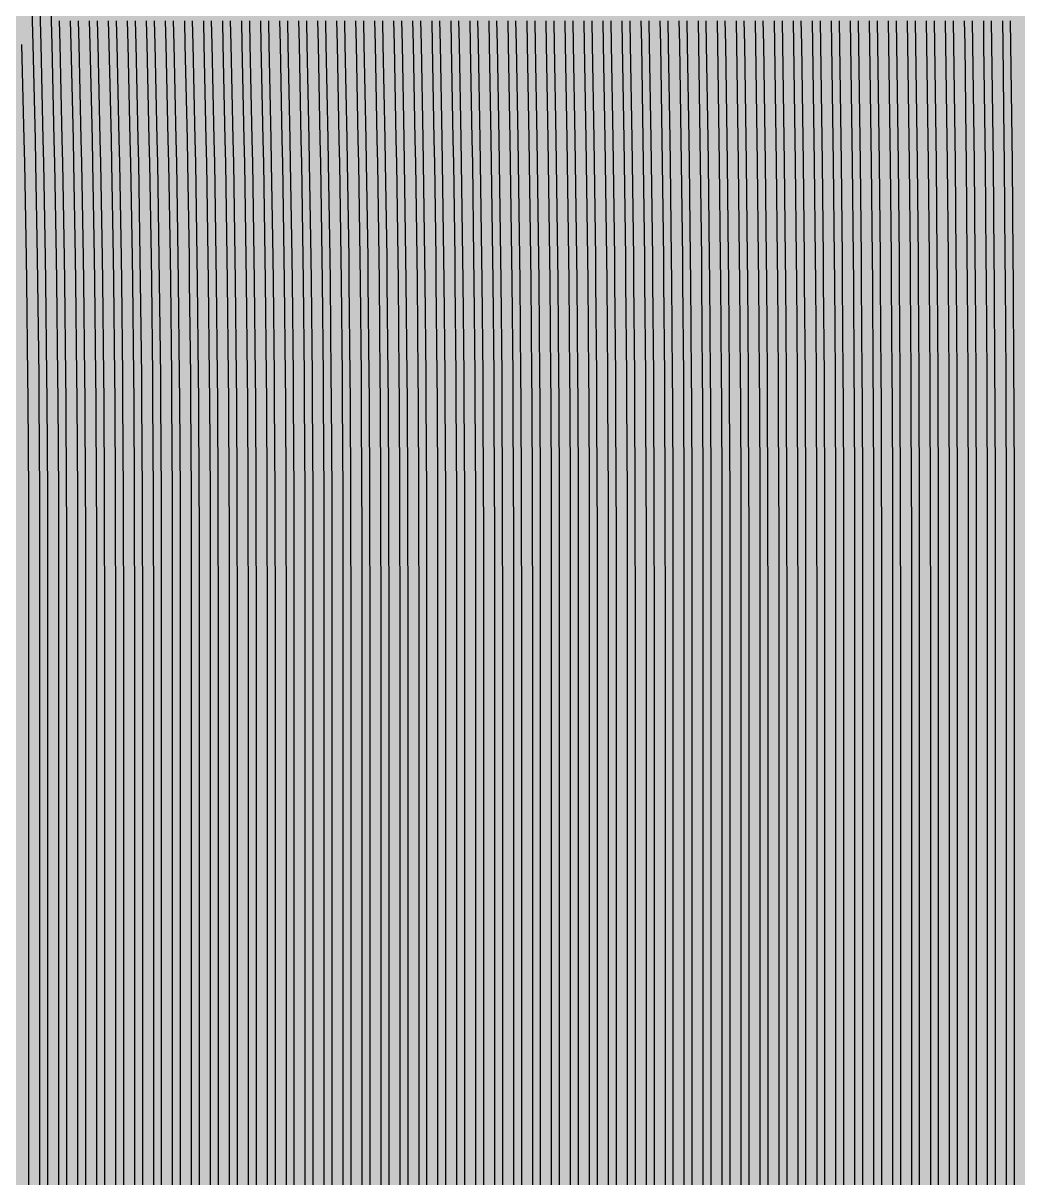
# Model space of a CAD drawing. Header units: metres. Extents: x -7220 to 10980, y -29667 to 1833.
# Drawn here: x 1357.4 to 1619.9, y -17853.1 to -17548.6 of the extents above; entities that cross this region are included whole.
import ezdxf

# ---------------------------------------------------------------- set-up
doc = ezdxf.new("R2010")
doc.units = ezdxf.units.M
doc.layers.add('Metal1', color=4, linetype='CONTINUOUS')
doc.layers.add('Polyimide', color=7, linetype='CONTINUOUS')

msp = doc.modelspace()

# ---------------------------------------------------------------- hatches: boundary and pattern name
at = {"layer": 'Polyimide'}
msp.add_hatch(color=7, dxfattribs=at).paths.add_polyline_path([(4099.45, -13861.55), (4142.64, -14152.77), (4214.18, -14438.35), (4313.36, -14715.55), (4439.24, -14981.69), (4590.59, -15234.21), (4765.97, -15470.68), (4963.68, -15688.82), (5181.82, -15886.53), (5418.29, -16061.91), (5670.81, -16213.26), (5936.95, -16339.14), (6214.15, -16438.32), (6499.73, -16509.85), (6790.95, -16553.05), (7085, -16567.5), (9980.38, -16567.5), (10058.79, -16571.35), (10136.45, -16582.87), (10212.6, -16601.95), (10286.52, -16628.4), (10357.49, -16661.96), (10424.83, -16702.32), (10487.89, -16749.09), (10546.06, -16801.81), (10598.78, -16859.98), (10645.55, -16923.04), (10685.91, -16990.38), (10719.48, -17061.35), (10745.93, -17135.27), (10765, -17211.43), (10776.52, -17289.08), (10780.38, -17367.5), (10780.38, -21957.3), (10741.61, -22012.91), (10705.97, -22070.59), (10673.58, -22130.14), (10644.53, -22191.39), (10618.92, -22254.16), (10596.82, -22318.25), (10578.3, -22383.46), (10563.41, -22449.6), (10552.21, -22516.46), (10544.72, -22583.84), (10540.97, -22651.53), (10540.97, -22719.32), (10544.72, -22787.01), (10552.21, -22854.38), (10563.41, -22921.24), (10578.3, -22987.38), (10596.82, -23052.6), (10618.92, -23116.68), (10644.53, -23179.45), (10673.58, -23240.71), (10705.97, -23300.26), (10741.61, -23357.93), (10780.38, -23413.54), (10780.38, -28667.5), (10776.52, -28745.91), (10765, -28823.57), (10745.93, -28899.73), (10719.48, -28973.65), (10685.91, -29044.62), (10645.55, -29111.96), (10598.78, -29175.01), (10546.06, -29233.19), (10487.89, -29285.91), (10424.83, -29332.68), (10357.49, -29373.04), (10286.52, -29406.6), (10212.6, -29433.05), (10136.45, -29452.13), (10058.79, -29463.65), (9980.38, -29467.5), (-6219.63, -29467.5), (-6298.04, -29463.65), (-6375.7, -29452.13), (-6451.85, -29433.05), (-6525.77, -29406.6), (-6596.74, -29373.04), (-6664.08, -29332.68), (-6727.14, -29285.91), (-6785.31, -29233.19), (-6838.03, -29175.01), (-6884.8, -29111.96), (-6925.16, -29044.62), (-6958.73, -28973.65), (-6985.18, -28899.73), (-7004.25, -28823.57), (-7015.77, -28745.91), (-7019.63, -28667.5), (-7019.63, -23426.32), (-6979.36, -23370.07), (-6942.33, -23311.63), (-6908.66, -23251.2), (-6878.45, -23188.96), (-6851.81, -23125.12), (-6828.81, -23059.88), (-6809.53, -22993.44), (-6794.04, -22926.02), (-6782.37, -22857.83), (-6774.57, -22789.09), (-6770.67, -22720.02), (-6770.67, -22650.84), (-6774.57, -22581.77), (-6782.37, -22513.03), (-6794.04, -22444.84), (-6809.53, -22377.42), (-6828.81, -22310.98), (-6851.81, -22245.74), (-6878.45, -22181.89), (-6908.66, -22119.66), (-6942.33, -22059.22), (-6979.36, -22000.79), (-7019.63, -21944.54), (-7019.63, -17367.5), (-7015.77, -17289.08), (-7004.25, -17211.43), (-6985.18, -17135.27), (-6958.73, -17061.35), (-6925.16, -16990.38), (-6884.8, -16923.04), (-6838.03, -16859.98), (-6785.31, -16801.81), (-6727.14, -16749.09), (-6664.08, -16702.32), (-6596.74, -16661.96), (-6525.77, -16628.4), (-6451.85, -16601.95), (-6375.7, -16582.87), (-6298.04, -16571.35), (-6219.63, -16567.5), (-3314, -16567.5), (-3019.95, -16553.05), (-2728.73, -16509.85), (-2443.15, -16438.32), (-2165.95, -16339.14), (-1899.81, -16213.26), (-1647.29, -16061.91), (-1410.82, -15886.53), (-1192.68, -15688.82), (-994.97, -15470.68), (-819.59, -15234.21), (-668.24, -14981.69), (-542.36, -14715.55), (-443.18, -14438.35), (-371.64, -14152.77), (-328.45, -13861.55), (-314, -13567.5), (-314, -13373.48), (-317.45, -13328.11), (-327.72, -13283.78), (-344.58, -13241.52), (-367.63, -13202.3), (-396.35, -13167.01), (-430.08, -13136.47), (-468.03, -13111.38), (-509.35, -13092.32), (-509.35, -13092.32), (-578.18, -13061.27), (-642.2, -13021.24), (-700.26, -12972.96), (-751.3, -12917.31), (-794.39, -12855.3), (-828.74, -12788.06), (-853.73, -12716.8), (-868.91, -12642.84), (-874, -12567.5), (-868.91, -12492.16), (-853.73, -12418.19), (-828.74, -12346.94), (-794.39, -12279.7), (-751.3, -12217.69), (-700.26, -12162.04), (-642.2, -12113.76), (-578.18, -12073.73), (-509.35, -12042.68), (-509.35, -12042.68), (-468.03, -12023.62), (-430.08, -11998.53), (-396.35, -11967.99), (-367.63, -11932.7), (-344.58, -11893.47), (-327.72, -11851.21), (-317.45, -11806.89), (-314, -11761.52), (-314, -11074.31), (-317.45, -11028.94), (-327.72, -10984.62), (-344.58, -10942.36), (-367.63, -10903.13), (-396.35, -10867.84), (-430.08, -10837.3), (-468.03, -10812.21), (-509.35, -10793.16), (-509.35, -10793.16), (-578.18, -10762.1), (-642.2, -10722.07), (-700.26, -10673.8), (-751.3, -10618.15), (-794.39, -10556.13), (-828.74, -10488.89), (-853.73, -10417.64), (-868.91, -10343.67), (-874, -10268.33), (-868.91, -10192.99), (-853.73, -10119.03), (-828.74, -10047.77), (-794.39, -9980.53), (-751.3, -9918.52), (-700.26, -9862.87), (-642.2, -9814.59), (-578.18, -9774.56), (-509.35, -9743.51), (-509.35, -9743.51), (-468.03, -9724.45), (-430.08, -9699.36), (-396.35, -9668.82), (-367.63, -9633.53), (-344.58, -9594.31), (-327.72, -9552.05), (-317.45, -9507.72), (-314, -9462.35), (-314, -8775.14), (-317.45, -8729.78), (-327.72, -8685.45), (-344.58, -8643.19), (-367.63, -8603.96), (-396.35, -8568.68), (-430.08, -8538.14), (-468.03, -8513.05), (-509.35, -8493.99), (-509.35, -8493.99), (-578.18, -8462.94), (-642.2, -8422.91), (-700.26, -8374.63), (-751.3, -8318.98), (-794.39, -8256.97), (-828.74, -8189.73), (-853.73, -8118.47), (-868.91, -8044.5), (-874, -7969.17), (-868.91, -7893.83), (-853.73, -7819.86), (-828.74, -7748.61), (-794.39, -7681.36), (-751.3, -7619.35), (-700.26, -7563.7), (-642.2, -7515.42), (-578.18, -7475.4), (-509.35, -7444.34), (-509.35, -7444.34), (-468.03, -7425.28), (-430.08, -7400.2), (-396.35, -7369.66), (-367.63, -7334.37), (-344.58, -7295.14), (-327.72, -7252.88), (-317.45, -7208.56), (-314, -7163.19), (-314, -6475.98), (-317.45, -6430.61), (-327.72, -6386.29), (-344.58, -6344.02), (-367.63, -6304.8), (-396.35, -6269.51), (-430.08, -6238.97), (-468.03, -6213.88), (-509.35, -6194.82), (-509.35, -6194.82), (-578.18, -6163.77), (-642.2, -6123.74), (-700.26, -6075.46), (-751.3, -6019.81), (-794.39, -5957.8), (-828.74, -5890.56), (-853.73, -5819.31), (-868.91, -5745.34), (-874, -5670), (-868.91, -5594.66), (-853.73, -5520.69), (-828.74, -5449.44), (-794.39, -5382.2), (-751.3, -5320.19), (-700.26, -5264.54), (-642.2, -5216.26), (-578.18, -5176.23), (-509.35, -5145.18), (-509.35, -5145.18), (-468.03, -5126.12), (-430.08, -5101.03), (-396.35, -5070.49), (-367.63, -5035.2), (-344.58, -4995.98), (-327.72, -4953.71), (-317.45, -4909.39), (-314, -4864.02), (-314, 380), (-314, 1532.5), (-269, 1532.5), (-268.78, 1525.63), (-268.1, 1518.79), (-266.98, 1512.02), (-265.42, 1505.32), (-263.43, 1498.75), (-261.01, 1492.32), (-258.17, 1486.06), (-254.93, 1480), (-251.3, 1474.17), (-247.3, 1468.58), (-242.94, 1463.27), (-238.25, 1458.25), (-233.23, 1453.56), (-227.92, 1449.2), (-222.33, 1445.2), (-216.5, 1441.57), (-210.44, 1438.33), (-204.18, 1435.49), (-197.75, 1433.07), (-191.18, 1431.08), (-184.48, 1429.52), (-177.71, 1428.4), (-170.87, 1427.72), (-164, 1427.5), (-157.13, 1427.72), (-150.29, 1428.4), (-143.52, 1429.52), (-136.82, 1431.08), (-130.25, 1433.07), (-123.82, 1435.49), (-117.56, 1438.33), (-111.5, 1441.57), (-105.67, 1445.2), (-100.08, 1449.2), (-94.77, 1453.56), (-89.75, 1458.25), (-85.06, 1463.27), (-80.7, 1468.58), (-76.7, 1474.17), (-73.07, 1480), (-69.83, 1486.06), (-66.99, 1492.32), (-64.57, 1498.75), (-62.58, 1505.32), (-61.02, 1512.02), (-59.9, 1518.79), (-59.22, 1525.63), (-59, 1532.5), (1786, 1532.5), (3835, 1532.5), (3835.21, 1539.04), (3835.86, 1545.55), (3836.92, 1552.01), (3838.41, 1558.38), (3840.31, 1564.64), (3842.61, 1570.77), (3845.31, 1576.73), (3848.4, 1582.5), (3851.85, 1588.06), (3855.66, 1593.38), (3859.82, 1598.43), (3864.29, 1603.21), (3869.07, 1607.68), (3874.12, 1611.84), (3879.44, 1615.65), (3885, 1619.1), (3890.77, 1622.19), (3896.73, 1624.89), (3902.86, 1627.19), (3909.12, 1629.09), (3915.49, 1630.58), (3921.95, 1631.64), (3928.46, 1632.29), (3935, 1632.5), (3941.54, 1632.29), (3948.05, 1631.64), (3954.51, 1630.58), (3960.88, 1629.09), (3967.14, 1627.19), (3973.27, 1624.89), (3979.23, 1622.19), (3985, 1619.1), (3990.56, 1615.65), (3995.88, 1611.84), (4000.93, 1607.68), (4005.71, 1603.21), (4010.18, 1598.43), (4014.34, 1593.38), (4018.15, 1588.06), (4021.6, 1582.5), (4024.69, 1576.73), (4027.39, 1570.77), (4029.69, 1564.64), (4031.59, 1558.38), (4033.08, 1552.01), (4034.14, 1545.55), (4034.79, 1539.04), (4035, 1532.5), (4085, 1532.5), (4085, 380), (4085, 330), (4085, -4864.02), (4088.45, -4909.39), (4098.72, -4953.71), (4115.58, -4995.98), (4138.63, -5035.2), (4167.35, -5070.49), (4201.08, -5101.03), (4239.03, -5126.12), (4280.35, -5145.18), (4280.35, -5145.18), (4349.18, -5176.23), (4413.2, -5216.26), (4471.26, -5264.54), (4522.3, -5320.19), (4565.39, -5382.2), (4599.74, -5449.44), (4624.73, -5520.69), (4639.91, -5594.66), (4645, -5670), (4639.91, -5745.34), (4624.73, -5819.31), (4599.74, -5890.56), (4565.39, -5957.8), (4522.3, -6019.81), (4471.26, -6075.46), (4413.2, -6123.74), (4349.18, -6163.77), (4280.35, -6194.82), (4239.03, -6213.88), (4201.08, -6238.97), (4167.35, -6269.51), (4138.63, -6304.8), (4115.58, -6344.02), (4098.72, -6386.29), (4088.45, -6430.61), (4085, -6475.98), (4085, -13567.5), (4099.45, -13861.55)])

# ---------------------------------------------------------------- linework, layer by layer
at = {"layer": 'Metal1'}
for points in [[(1366.88, -18191.69), (1366.88, -17704.18), (1366.84, -17679.19), (1366.82, -17672.95), (1366.67, -17647.96), (1366.62, -17641.71), (1366.32, -17616.72), (1366.23, -17610.48), (1365.79, -17585.49), (1365.66, -17579.24), (1365.08, -17554.25), (1364.91, -17548.01), (1364.18, -17523.02), (1363.98, -17516.77), (1363.09, -17491.78), (1362.85, -17485.54), (1361.82, -17460.55), (1361.55, -17454.3), (1360.37, -17429.32), (1360.06, -17423.07), (1358.73, -17398.08), (1358.38, -17391.83), (1356.9, -17366.85)], [(1357.31, -17429.22), (1358.5, -17454.21), (1358.78, -17460.46), (1359.82, -17485.46), (1360.06, -17491.71), (1360.95, -17516.7), (1361.15, -17522.96), (1361.89, -17547.95), (1362.06, -17554.2), (1362.65, -17579.2), (1362.78, -17585.45), (1363.23, -17610.44), (1363.32, -17616.7), (1363.62, -17641.69), (1363.67, -17647.94), (1363.82, -17672.94), (1363.84, -17679.19), (1363.87, -17704.18), (1363.87, -18191.69)], [(1361.87, -18191.69), (1361.87, -17704.18), (1361.84, -17679.19), (1361.82, -17672.95), (1361.67, -17647.96), (1361.62, -17641.71), (1361.32, -17616.72), (1361.23, -17610.48), (1360.78, -17585.49), (1360.65, -17579.24), (1360.06, -17554.25), (1359.89, -17548.01), (1359.15, -17523.02), (1358.95, -17516.77), (1358.06, -17491.78), (1357.82, -17485.54), (1356.78, -17460.55)], [(1366.91, -17547.95), (1367.08, -17554.2), (1367.66, -17579.2), (1367.79, -17585.45), (1368.23, -17610.44), (1368.32, -17616.7), (1368.62, -17641.69), (1368.67, -17647.94), (1368.82, -17672.94), (1368.84, -17679.19), (1368.88, -17704.18), (1368.88, -18191.69)], [(1371.87, -18191.69), (1371.87, -17704.18), (1371.84, -17679.19), (1371.82, -17672.95), (1371.67, -17647.96), (1371.62, -17641.71), (1371.33, -17616.72), (1371.24, -17610.48), (1370.8, -17585.49), (1370.68, -17579.24), (1370.09, -17554.25), (1369.93, -17548.01)], [(1371.93, -17547.95), (1372.09, -17554.2), (1372.67, -17579.2), (1372.8, -17585.45), (1373.24, -17610.44), (1373.33, -17616.7), (1373.62, -17641.69), (1373.67, -17647.94), (1373.82, -17672.94), (1373.84, -17679.19), (1373.87, -17704.18), (1373.87, -18191.69)], [(1376.88, -18191.69), (1376.88, -17704.18), (1376.84, -17679.19), (1376.82, -17672.95), (1376.68, -17647.96), (1376.62, -17641.71), (1376.33, -17616.72), (1376.24, -17610.48), (1375.81, -17585.49), (1375.69, -17579.24), (1375.11, -17554.25), (1374.95, -17548.01)], [(1376.95, -17547.95), (1377.11, -17554.2), (1377.69, -17579.2), (1377.81, -17585.45), (1378.24, -17610.44), (1378.33, -17616.7), (1378.62, -17641.69), (1378.68, -17647.94), (1378.82, -17672.94), (1378.84, -17679.19), (1378.88, -17704.18), (1378.88, -18191.69)], [(1381.87, -18191.69), (1381.87, -17704.18), (1381.84, -17679.19), (1381.82, -17672.95), (1381.68, -17647.96), (1381.62, -17641.71), (1381.34, -17616.72), (1381.25, -17610.48), (1380.82, -17585.49), (1380.7, -17579.24), (1380.13, -17554.25), (1379.96, -17548.01)], [(1381.96, -17547.95), (1382.12, -17554.2), (1382.7, -17579.2), (1382.82, -17585.45), (1383.25, -17610.44), (1383.34, -17616.7), (1383.62, -17641.69), (1383.68, -17647.94), (1383.82, -17672.94), (1383.84, -17679.19), (1383.87, -17704.18), (1383.87, -18191.69)], [(1386.88, -18191.69), (1386.88, -17704.18), (1386.84, -17679.19), (1386.82, -17672.95), (1386.68, -17647.96), (1386.63, -17641.71), (1386.34, -17616.72), (1386.26, -17610.48), (1385.83, -17585.49), (1385.71, -17579.24), (1385.14, -17554.25), (1384.98, -17548.01)], [(1386.98, -17547.95), (1387.14, -17554.2), (1387.71, -17579.2), (1387.83, -17585.45), (1388.26, -17610.44), (1388.34, -17616.7), (1388.63, -17641.69), (1388.68, -17647.94), (1388.82, -17672.94), (1388.84, -17679.19), (1388.88, -17704.18), (1388.88, -18191.69)], [(1391.87, -18191.69), (1391.87, -17704.18), (1391.84, -17679.19), (1391.82, -17672.95), (1391.68, -17647.96), (1391.63, -17641.71), (1391.35, -17616.72), (1391.26, -17610.48), (1390.84, -17585.49), (1390.72, -17579.24), (1390.16, -17554.25), (1390, -17548.01)], [(1392, -17547.95), (1392.16, -17554.2), (1392.72, -17579.2), (1392.84, -17585.45), (1393.26, -17610.44), (1393.35, -17616.7), (1393.63, -17641.69), (1393.68, -17647.94), (1393.82, -17672.94), (1393.84, -17679.19), (1393.87, -17704.18), (1393.87, -18191.69)], [(1396.88, -18191.69), (1396.88, -17704.18), (1396.84, -17679.19), (1396.82, -17672.95), (1396.68, -17647.96), (1396.63, -17641.71), (1396.36, -17616.72), (1396.27, -17610.48), (1395.85, -17585.49), (1395.73, -17579.24), (1395.18, -17554.25), (1395.02, -17548)], [(1397.02, -17547.95), (1397.18, -17554.2), (1397.73, -17579.2), (1397.85, -17585.45), (1398.27, -17610.45), (1398.36, -17616.7), (1398.63, -17641.69), (1398.68, -17647.94), (1398.82, -17672.94), (1398.84, -17679.19), (1398.88, -17704.18), (1398.88, -18191.69)], [(1401.87, -18191.69), (1401.87, -17704.18), (1401.84, -17679.19), (1401.82, -17672.95), (1401.69, -17647.96), (1401.64, -17641.71), (1401.36, -17616.72), (1401.28, -17610.48), (1400.87, -17585.49), (1400.75, -17579.24), (1400.21, -17554.25), (1400.05, -17548)], [(1402.05, -17547.95), (1402.21, -17554.2), (1402.75, -17579.2), (1402.87, -17585.45), (1403.28, -17610.45), (1403.36, -17616.7), (1403.64, -17641.69), (1403.69, -17647.94), (1403.82, -17672.94), (1403.84, -17679.19), (1403.87, -17704.18), (1403.87, -18191.69)], [(1406.87, -18191.69), (1406.87, -17704.18), (1406.84, -17679.19), (1406.82, -17672.95), (1406.69, -17647.96), (1406.64, -17641.71), (1406.37, -17616.72), (1406.28, -17610.48), (1405.88, -17585.49), (1405.76, -17579.24), (1405.22, -17554.25), (1405.07, -17548)], [(1407.07, -17547.95), (1407.22, -17554.21), (1407.76, -17579.2), (1407.88, -17585.45), (1408.28, -17610.45), (1408.37, -17616.7), (1408.64, -17641.69), (1408.69, -17647.94), (1408.82, -17672.94), (1408.84, -17679.19), (1408.87, -17704.18), (1408.87, -18191.69)], [(1411.87, -18191.69), (1411.87, -17704.18), (1411.84, -17679.19), (1411.82, -17672.95), (1411.69, -17647.96), (1411.64, -17641.71), (1411.37, -17616.72), (1411.29, -17610.48), (1410.89, -17585.49), (1410.77, -17579.24), (1410.24, -17554.25), (1410.09, -17548)], [(1412.09, -17547.95), (1412.24, -17554.21), (1412.77, -17579.2), (1412.89, -17585.45), (1413.29, -17610.45), (1413.37, -17616.7), (1413.64, -17641.69), (1413.69, -17647.94), (1413.82, -17672.94), (1413.84, -17679.19), (1413.87, -17704.18), (1413.87, -18191.69)], [(1416.88, -18191.69), (1416.88, -17704.18), (1416.84, -17679.19), (1416.83, -17672.95), (1416.69, -17647.96), (1416.64, -17641.71), (1416.38, -17616.72), (1416.3, -17610.47), (1415.9, -17585.49), (1415.78, -17579.24), (1415.25, -17554.25), (1415.11, -17548)], [(1417.11, -17547.95), (1417.25, -17554.21), (1417.78, -17579.2), (1417.9, -17585.45), (1418.3, -17610.45), (1418.38, -17616.7), (1418.64, -17641.69), (1418.69, -17647.94), (1418.83, -17672.94), (1418.84, -17679.19), (1418.88, -17704.18), (1418.88, -18191.69)], [(1421.88, -18191.69), (1421.88, -17704.18), (1421.84, -17679.19), (1421.83, -17672.95), (1421.69, -17647.96), (1421.65, -17641.71), (1421.38, -17616.72), (1421.3, -17610.47), (1420.91, -17585.49), (1420.79, -17579.24), (1420.27, -17554.25), (1420.12, -17548)], [(1422.12, -17547.95), (1422.27, -17554.21), (1422.79, -17579.2), (1422.91, -17585.45), (1423.3, -17610.45), (1423.38, -17616.7), (1423.65, -17641.69), (1423.69, -17647.94), (1423.83, -17672.94), (1423.84, -17679.19), (1423.88, -17704.18), (1423.88, -18191.69)], [(1426.87, -18191.69), (1426.87, -17704.18), (1426.84, -17679.19), (1426.83, -17672.95), (1426.7, -17647.96), (1426.65, -17641.71), (1426.39, -17616.72), (1426.31, -17610.47), (1425.92, -17585.49), (1425.81, -17579.24), (1425.29, -17554.25), (1425.14, -17548)], [(1427.14, -17547.95), (1427.29, -17554.21), (1427.81, -17579.2), (1427.92, -17585.45), (1428.31, -17610.45), (1428.39, -17616.7), (1428.65, -17641.69), (1428.7, -17647.94), (1428.83, -17672.94), (1428.84, -17679.19), (1428.87, -17704.18), (1428.87, -18191.69)], [(1431.88, -18191.69), (1431.88, -17704.18), (1431.84, -17679.19), (1431.83, -17672.95), (1431.7, -17647.96), (1431.65, -17641.71), (1431.39, -17616.72), (1431.31, -17610.47), (1430.93, -17585.49), (1430.82, -17579.24), (1430.3, -17554.25), (1430.16, -17548)], [(1432.16, -17547.95), (1432.3, -17554.21), (1432.82, -17579.2), (1432.93, -17585.45), (1433.31, -17610.45), (1433.39, -17616.7), (1433.65, -17641.69), (1433.7, -17647.94), (1433.83, -17672.94), (1433.84, -17679.19), (1433.88, -17704.18), (1433.88, -18191.69)], [(1436.88, -18191.69), (1436.88, -17704.18), (1436.84, -17679.19), (1436.83, -17672.95), (1436.7, -17647.96), (1436.65, -17641.71), (1436.4, -17616.72), (1436.32, -17610.47), (1435.94, -17585.49), (1435.83, -17579.24), (1435.32, -17554.25), (1435.18, -17548)], [(1437.18, -17547.95), (1437.32, -17554.21), (1437.83, -17579.2), (1437.94, -17585.45), (1438.32, -17610.45), (1438.4, -17616.7), (1438.65, -17641.69), (1438.7, -17647.94), (1438.83, -17672.94), (1438.84, -17679.19), (1438.88, -17704.18), (1438.88, -18191.69)], [(1441.88, -18191.69), (1441.88, -17704.18), (1441.84, -17679.19), (1441.83, -17672.95), (1441.7, -17647.96), (1441.65, -17641.71), (1441.4, -17616.72), (1441.33, -17610.47), (1440.95, -17585.48), (1440.84, -17579.24), (1440.34, -17554.25), (1440.19, -17548)], [(1442.19, -17547.95), (1442.34, -17554.21), (1442.84, -17579.2), (1442.95, -17585.45), (1443.33, -17610.45), (1443.4, -17616.7), (1443.65, -17641.69), (1443.7, -17647.94), (1443.83, -17672.94), (1443.84, -17679.19), (1443.88, -17704.18), (1443.88, -18191.69)], [(1446.87, -18191.69), (1446.87, -17704.18), (1446.84, -17679.19), (1446.83, -17672.95), (1446.7, -17647.96), (1446.66, -17641.71), (1446.41, -17616.72), (1446.33, -17610.47), (1445.96, -17585.48), (1445.85, -17579.24), (1445.35, -17554.25), (1445.21, -17548)], [(1447.21, -17547.95), (1447.35, -17554.21), (1447.85, -17579.2), (1447.96, -17585.45), (1448.33, -17610.45), (1448.41, -17616.7), (1448.66, -17641.69), (1448.7, -17647.94), (1448.83, -17672.94), (1448.84, -17679.19), (1448.87, -17704.18), (1448.87, -18191.69)], [(1451.88, -18191.69), (1451.88, -17704.18), (1451.84, -17679.19), (1451.83, -17672.95), (1451.71, -17647.96), (1451.66, -17641.71), (1451.41, -17616.72), (1451.34, -17610.47), (1450.97, -17585.48), (1450.86, -17579.24), (1450.37, -17554.25), (1450.23, -17548)], [(1452.23, -17547.96), (1452.37, -17554.21), (1452.86, -17579.2), (1452.97, -17585.45), (1453.34, -17610.45), (1453.41, -17616.7), (1453.66, -17641.69), (1453.71, -17647.94), (1453.83, -17672.94), (1453.84, -17679.19), (1453.88, -17704.18), (1453.88, -18191.69)], [(1456.88, -18191.69), (1456.88, -17704.18), (1456.84, -17679.19), (1456.83, -17672.95), (1456.71, -17647.96), (1456.66, -17641.71), (1456.42, -17616.72), (1456.34, -17610.47), (1455.98, -17585.48), (1455.88, -17579.24), (1455.39, -17554.25), (1455.25, -17548)], [(1457.25, -17547.96), (1457.39, -17554.21), (1457.87, -17579.2), (1457.98, -17585.45), (1458.34, -17610.45), (1458.42, -17616.7), (1458.66, -17641.69), (1458.71, -17647.94), (1458.83, -17672.94), (1458.84, -17679.19), (1458.88, -17704.18), (1458.88, -18191.69)], [(1461.88, -18191.69), (1461.88, -17704.18), (1461.85, -17679.19), (1461.83, -17672.95), (1461.71, -17647.96), (1461.67, -17641.71), (1461.43, -17616.72), (1461.35, -17610.47), (1461, -17585.48), (1460.89, -17579.24), (1460.42, -17554.25), (1460.28, -17548)], [(1462.28, -17547.96), (1462.42, -17554.21), (1462.89, -17579.2), (1463, -17585.45), (1463.35, -17610.45), (1463.43, -17616.7), (1463.67, -17641.69), (1463.71, -17647.94), (1463.83, -17672.94), (1463.85, -17679.19), (1463.88, -17704.18), (1463.88, -18191.69)], [(1466.87, -18191.69), (1466.87, -17704.18), (1466.85, -17679.19), (1466.83, -17672.95), (1466.71, -17647.96), (1466.67, -17641.71), (1466.43, -17616.72), (1466.36, -17610.47), (1466.01, -17585.48), (1465.9, -17579.24), (1465.43, -17554.25), (1465.3, -17548)], [(1467.3, -17547.96), (1467.43, -17554.21), (1467.9, -17579.2), (1468.01, -17585.45), (1468.36, -17610.45), (1468.43, -17616.7), (1468.67, -17641.69), (1468.71, -17647.94), (1468.83, -17672.94), (1468.85, -17679.19), (1468.87, -17704.18), (1468.87, -18191.69)], [(1471.88, -18191.69), (1471.88, -17704.18), (1471.85, -17679.19), (1471.83, -17672.95), (1471.71, -17647.96), (1471.67, -17641.71), (1471.44, -17616.72), (1471.37, -17610.47), (1471.02, -17585.48), (1470.91, -17579.24), (1470.45, -17554.25), (1470.32, -17548)], [(1472.32, -17547.96), (1472.45, -17554.21), (1472.91, -17579.2), (1473.02, -17585.45), (1473.37, -17610.45), (1473.44, -17616.7), (1473.67, -17641.69), (1473.71, -17647.94), (1473.83, -17672.94), (1473.85, -17679.19), (1473.88, -17704.18), (1473.88, -18191.69)], [(1476.87, -18191.69), (1476.87, -17704.18), (1476.85, -17679.19), (1476.83, -17672.95), (1476.72, -17647.96), (1476.67, -17641.71), (1476.44, -17616.72), (1476.37, -17610.47), (1476.03, -17585.48), (1475.93, -17579.24), (1475.47, -17554.25), (1475.34, -17548)], [(1477.34, -17547.96), (1477.46, -17554.21), (1477.93, -17579.2), (1478.03, -17585.45), (1478.37, -17610.45), (1478.44, -17616.7), (1478.67, -17641.69), (1478.72, -17647.94), (1478.83, -17672.94), (1478.85, -17679.19), (1478.87, -17704.18), (1478.87, -18191.69)], [(1481.88, -18191.69), (1481.88, -17704.18), (1481.85, -17679.19), (1481.83, -17672.95), (1481.72, -17647.96), (1481.68, -17641.71), (1481.45, -17616.72), (1481.38, -17610.47), (1481.04, -17585.48), (1480.94, -17579.24), (1480.48, -17554.25), (1480.35, -17548)], [(1482.35, -17547.96), (1482.48, -17554.21), (1482.94, -17579.2), (1483.04, -17585.45), (1483.38, -17610.45), (1483.45, -17616.7), (1483.68, -17641.69), (1483.72, -17647.94), (1483.83, -17672.94), (1483.85, -17679.19), (1483.88, -17704.18), (1483.88, -18191.69)], [(1486.87, -18191.69), (1486.87, -17704.18), (1486.85, -17679.19), (1486.83, -17672.95), (1486.72, -17647.96), (1486.68, -17641.71), (1486.45, -17616.72), (1486.38, -17610.47), (1486.05, -17585.48), (1485.95, -17579.24), (1485.5, -17554.25), (1485.37, -17548)], [(1487.37, -17547.96), (1487.5, -17554.21), (1487.95, -17579.2), (1488.05, -17585.45), (1488.38, -17610.45), (1488.45, -17616.7), (1488.68, -17641.69), (1488.72, -17647.94), (1488.83, -17672.94), (1488.85, -17679.19), (1488.87, -17704.18), (1488.87, -18191.69)], [(1491.88, -18191.69), (1491.88, -17704.18), (1491.85, -17679.19), (1491.83, -17672.95), (1491.72, -17647.96), (1491.68, -17641.71), (1491.46, -17616.72), (1491.39, -17610.47), (1491.06, -17585.48), (1490.96, -17579.24), (1490.51, -17554.25), (1490.39, -17548)], [(1492.39, -17547.96), (1492.51, -17554.21), (1492.96, -17579.2), (1493.06, -17585.45), (1493.39, -17610.45), (1493.46, -17616.7), (1493.68, -17641.69), (1493.72, -17647.94), (1493.83, -17672.94), (1493.85, -17679.19), (1493.88, -17704.18), (1493.88, -18191.69)], [(1496.87, -18191.69), (1496.87, -17704.18), (1496.85, -17679.19), (1496.83, -17672.95), (1496.72, -17647.96), (1496.68, -17641.71), (1496.46, -17616.72), (1496.39, -17610.47), (1496.07, -17585.48), (1495.97, -17579.24), (1495.53, -17554.25), (1495.41, -17548)], [(1497.41, -17547.96), (1497.53, -17554.21), (1497.97, -17579.2), (1498.06, -17585.45), (1498.39, -17610.45), (1498.46, -17616.7), (1498.68, -17641.69), (1498.72, -17647.94), (1498.83, -17672.94), (1498.85, -17679.19), (1498.87, -17704.18), (1498.87, -18191.69)], [(1501.88, -18191.69), (1501.88, -17704.18), (1501.85, -17679.19), (1501.83, -17672.95), (1501.73, -17647.96), (1501.69, -17641.71), (1501.47, -17616.72), (1501.4, -17610.47), (1501.07, -17585.48), (1500.98, -17579.24), (1500.55, -17554.25), (1500.42, -17548)], [(1502.42, -17547.96), (1502.55, -17554.21), (1502.98, -17579.2), (1503.07, -17585.45), (1503.4, -17610.45), (1503.47, -17616.7), (1503.68, -17641.69), (1503.73, -17647.94), (1503.83, -17672.94), (1503.85, -17679.19), (1503.88, -17704.18), (1503.88, -18191.69)], [(1506.87, -18191.69), (1506.87, -17704.18), (1506.85, -17679.19), (1506.83, -17672.95), (1506.73, -17647.96), (1506.69, -17641.71), (1506.47, -17616.72), (1506.41, -17610.47), (1506.08, -17585.48), (1505.99, -17579.24), (1505.56, -17554.25), (1505.44, -17548)], [(1507.44, -17547.96), (1507.56, -17554.21), (1507.99, -17579.2), (1508.08, -17585.45), (1508.41, -17610.45), (1508.47, -17616.7), (1508.69, -17641.69), (1508.73, -17647.94), (1508.83, -17672.94), (1508.85, -17679.19), (1508.87, -17704.18), (1508.87, -18191.69)], [(1511.88, -18191.69), (1511.88, -17704.18), (1511.85, -17679.19), (1511.84, -17672.95), (1511.73, -17647.96), (1511.69, -17641.71), (1511.48, -17616.72), (1511.41, -17610.47), (1511.09, -17585.48), (1511, -17579.24), (1510.58, -17554.25), (1510.46, -17548)], [(1512.46, -17547.96), (1512.58, -17554.21), (1513, -17579.2), (1513.09, -17585.45), (1513.41, -17610.45), (1513.48, -17616.7), (1513.69, -17641.69), (1513.73, -17647.94), (1513.84, -17672.94), (1513.85, -17679.19), (1513.88, -17704.18), (1513.88, -18191.69)], [(1516.87, -18191.69), (1516.87, -17704.18), (1516.85, -17679.19), (1516.84, -17672.95), (1516.73, -17647.96), (1516.69, -17641.71), (1516.48, -17616.72), (1516.42, -17610.47), (1516.11, -17585.48), (1516.02, -17579.24), (1515.6, -17554.25), (1515.48, -17548)], [(1517.48, -17547.96), (1517.6, -17554.21), (1518.02, -17579.2), (1518.11, -17585.45), (1518.42, -17610.45), (1518.48, -17616.7), (1518.69, -17641.69), (1518.73, -17647.94), (1518.84, -17672.94), (1518.85, -17679.19), (1518.87, -17704.18), (1518.87, -18191.69)], [(1521.88, -18191.69), (1521.88, -17704.18), (1521.85, -17679.19), (1521.84, -17672.95), (1521.73, -17647.95), (1521.7, -17641.71), (1521.49, -17616.72), (1521.43, -17610.47), (1521.12, -17585.48), (1521.03, -17579.23), (1520.63, -17554.24), (1520.51, -17548)], [(1522.51, -17547.96), (1522.63, -17554.21), (1523.03, -17579.2), (1523.12, -17585.45), (1523.43, -17610.45), (1523.49, -17616.7), (1523.7, -17641.69), (1523.73, -17647.94), (1523.84, -17672.94), (1523.85, -17679.19), (1523.88, -17704.18), (1523.88, -18191.69)], [(1526.87, -18191.69), (1526.87, -17704.18), (1526.85, -17679.19), (1526.84, -17672.95), (1526.74, -17647.95), (1526.7, -17641.71), (1526.5, -17616.72), (1526.43, -17610.47), (1526.13, -17585.48), (1526.05, -17579.23), (1525.64, -17554.24), (1525.53, -17548)], [(1527.53, -17547.96), (1527.64, -17554.21), (1528.05, -17579.2), (1528.13, -17585.46), (1528.43, -17610.45), (1528.5, -17616.7), (1528.7, -17641.69), (1528.74, -17647.94), (1528.84, -17672.94), (1528.85, -17679.19), (1528.87, -17704.18), (1528.87, -18191.69)], [(1531.87, -18191.69), (1531.87, -17704.18), (1531.85, -17679.19), (1531.84, -17672.95), (1531.74, -17647.95), (1531.7, -17641.71), (1531.5, -17616.72), (1531.44, -17610.47), (1531.14, -17585.48), (1531.06, -17579.23), (1530.66, -17554.24), (1530.55, -17548)], [(1532.55, -17547.96), (1532.66, -17554.21), (1533.06, -17579.2), (1533.14, -17585.46), (1533.44, -17610.45), (1533.5, -17616.7), (1533.7, -17641.69), (1533.74, -17647.94), (1533.84, -17672.94), (1533.85, -17679.19), (1533.87, -17704.18), (1533.87, -18191.69)], [(1536.87, -18191.69), (1536.87, -17704.18), (1536.85, -17679.19), (1536.84, -17672.95), (1536.74, -17647.95), (1536.7, -17641.71), (1536.51, -17616.72), (1536.45, -17610.47), (1536.15, -17585.48), (1536.07, -17579.23), (1535.68, -17554.24), (1535.57, -17548)], [(1537.56, -17547.96), (1537.67, -17554.21), (1538.07, -17579.2), (1538.15, -17585.46), (1538.45, -17610.45), (1538.51, -17616.7), (1538.7, -17641.69), (1538.74, -17647.94), (1538.84, -17672.94), (1538.85, -17679.19), (1538.87, -17704.18), (1538.87, -18191.69)], [(1541.88, -18191.69), (1541.88, -17704.18), (1541.85, -17679.19), (1541.84, -17672.95), (1541.74, -17647.95), (1541.71, -17641.71), (1541.51, -17616.72), (1541.45, -17610.47), (1541.16, -17585.48), (1541.08, -17579.23), (1540.69, -17554.24), (1540.58, -17548)], [(1542.58, -17547.96), (1542.69, -17554.21), (1543.08, -17579.2), (1543.16, -17585.46), (1543.45, -17610.45), (1543.51, -17616.7), (1543.71, -17641.69), (1543.74, -17647.95), (1543.84, -17672.94), (1543.85, -17679.19), (1543.88, -17704.18), (1543.88, -18191.69)], [(1546.88, -18191.69), (1546.88, -17704.18), (1546.85, -17679.19), (1546.84, -17672.95), (1546.74, -17647.95), (1546.71, -17641.71), (1546.52, -17616.72), (1546.46, -17610.47), (1546.17, -17585.48), (1546.09, -17579.23), (1545.71, -17554.24), (1545.6, -17548)], [(1547.6, -17547.96), (1547.71, -17554.21), (1548.09, -17579.21), (1548.17, -17585.46), (1548.46, -17610.45), (1548.52, -17616.7), (1548.71, -17641.7), (1548.74, -17647.95), (1548.84, -17672.94), (1548.85, -17679.19), (1548.88, -17704.18), (1548.88, -18191.69)], [(1551.87, -18191.69), (1551.87, -17704.18), (1551.85, -17679.19), (1551.84, -17672.95), (1551.75, -17647.95), (1551.71, -17641.71), (1551.52, -17616.72), (1551.46, -17610.47), (1551.18, -17585.48), (1551.1, -17579.23), (1550.72, -17554.24), (1550.62, -17548)], [(1552.62, -17547.96), (1552.72, -17554.21), (1553.1, -17579.21), (1553.18, -17585.46), (1553.46, -17610.45), (1553.52, -17616.7), (1553.71, -17641.7), (1553.75, -17647.95), (1553.84, -17672.94), (1553.85, -17679.19), (1553.87, -17704.18), (1553.87, -18191.69)], [(1556.88, -18191.69), (1556.88, -17704.18), (1556.85, -17679.19), (1556.84, -17672.95), (1556.75, -17647.95), (1556.71, -17641.71), (1556.53, -17616.72), (1556.47, -17610.47), (1556.19, -17585.48), (1556.11, -17579.23), (1555.74, -17554.24), (1555.64, -17548)], [(1557.64, -17547.96), (1557.74, -17554.21), (1558.11, -17579.21), (1558.19, -17585.46), (1558.47, -17610.45), (1558.53, -17616.7), (1558.71, -17641.7), (1558.75, -17647.95), (1558.84, -17672.94), (1558.85, -17679.19), (1558.88, -17704.18), (1558.88, -18191.69)], [(1561.88, -18191.69), (1561.88, -17704.18), (1561.85, -17679.19), (1561.84, -17672.95), (1561.75, -17647.95), (1561.72, -17641.71), (1561.53, -17616.72), (1561.48, -17610.47), (1561.2, -17585.48), (1561.12, -17579.23), (1560.76, -17554.24), (1560.65, -17548)], [(1562.65, -17547.96), (1562.76, -17554.21), (1563.12, -17579.21), (1563.2, -17585.46), (1563.48, -17610.45), (1563.53, -17616.7), (1563.72, -17641.7), (1563.75, -17647.95), (1563.84, -17672.94), (1563.85, -17679.19), (1563.88, -17704.18), (1563.88, -18191.69)], [(1566.88, -18191.69), (1566.88, -17704.18), (1566.85, -17679.19), (1566.84, -17672.95), (1566.75, -17647.95), (1566.72, -17641.71), (1566.54, -17616.72), (1566.48, -17610.47), (1566.21, -17585.48), (1566.13, -17579.23), (1565.77, -17554.24), (1565.67, -17548)], [(1567.67, -17547.96), (1567.77, -17554.21), (1568.13, -17579.21), (1568.21, -17585.46), (1568.48, -17610.45), (1568.54, -17616.7), (1568.72, -17641.7), (1568.75, -17647.95), (1568.84, -17672.94), (1568.85, -17679.19), (1568.88, -17704.18), (1568.88, -18191.69)], [(1571.87, -18191.69), (1571.87, -17704.18), (1571.85, -17679.19), (1571.84, -17672.95), (1571.75, -17647.95), (1571.72, -17641.71), (1571.54, -17616.72), (1571.49, -17610.47), (1571.22, -17585.48), (1571.14, -17579.23), (1570.79, -17554.24), (1570.69, -17548)], [(1572.69, -17547.96), (1572.79, -17554.21), (1573.14, -17579.21), (1573.22, -17585.46), (1573.49, -17610.45), (1573.54, -17616.7), (1573.72, -17641.7), (1573.75, -17647.95), (1573.84, -17672.94), (1573.85, -17679.19), (1573.87, -17704.18), (1573.87, -18191.69)], [(1576.88, -18191.69), (1576.88, -17704.18), (1576.85, -17679.19), (1576.84, -17672.95), (1576.76, -17647.95), (1576.72, -17641.71), (1576.55, -17616.72), (1576.49, -17610.47), (1576.23, -17585.48), (1576.16, -17579.23), (1575.81, -17554.24), (1575.71, -17548)], [(1577.71, -17547.96), (1577.81, -17554.21), (1578.16, -17579.21), (1578.23, -17585.46), (1578.49, -17610.45), (1578.55, -17616.7), (1578.72, -17641.7), (1578.76, -17647.95), (1578.84, -17672.94), (1578.85, -17679.19), (1578.88, -17704.18), (1578.88, -18191.69)], [(1581.88, -18191.69), (1581.88, -17704.18), (1581.85, -17679.19), (1581.84, -17672.95), (1581.76, -17647.95), (1581.73, -17641.71), (1581.56, -17616.72), (1581.5, -17610.47), (1581.25, -17585.48), (1581.18, -17579.23), (1580.84, -17554.24), (1580.74, -17547.99)], [(1582.74, -17547.96), (1582.84, -17554.21), (1583.18, -17579.21), (1583.25, -17585.46), (1583.5, -17610.45), (1583.56, -17616.7), (1583.73, -17641.7), (1583.76, -17647.95), (1583.84, -17672.94), (1583.85, -17679.19), (1583.88, -17704.18), (1583.88, -18191.69)], [(1586.88, -18191.69), (1586.88, -17704.18), (1586.85, -17679.19), (1586.84, -17672.95), (1586.76, -17647.95), (1586.73, -17641.71), (1586.56, -17616.72), (1586.51, -17610.47), (1586.26, -17585.48), (1586.19, -17579.23), (1585.85, -17554.24), (1585.76, -17547.99)], [(1587.76, -17547.96), (1587.85, -17554.21), (1588.19, -17579.21), (1588.26, -17585.46), (1588.51, -17610.45), (1588.56, -17616.7), (1588.73, -17641.7), (1588.76, -17647.95), (1588.84, -17672.94), (1588.85, -17679.19), (1588.88, -17704.18), (1588.88, -18191.69)], [(1591.87, -18191.69), (1591.87, -17704.18), (1591.85, -17679.19), (1591.84, -17672.95), (1591.76, -17647.95), (1591.73, -17641.71), (1591.57, -17616.72), (1591.52, -17610.47), (1591.27, -17585.48), (1591.2, -17579.23), (1590.87, -17554.24), (1590.78, -17547.99)], [(1592.78, -17547.96), (1592.87, -17554.21), (1593.2, -17579.21), (1593.27, -17585.46), (1593.52, -17610.45), (1593.57, -17616.7), (1593.73, -17641.7), (1593.76, -17647.95), (1593.84, -17672.94), (1593.85, -17679.19), (1593.87, -17704.18), (1593.87, -18191.69)], [(1596.88, -18191.69), (1596.88, -17704.18), (1596.85, -17679.19), (1596.84, -17672.95), (1596.76, -17647.95), (1596.73, -17641.71), (1596.57, -17616.72), (1596.52, -17610.47), (1596.28, -17585.48), (1596.21, -17579.23), (1595.89, -17554.24), (1595.79, -17547.99)], [(1597.79, -17547.96), (1597.89, -17554.21), (1598.21, -17579.21), (1598.28, -17585.46), (1598.52, -17610.45), (1598.57, -17616.7), (1598.73, -17641.7), (1598.76, -17647.95), (1598.84, -17672.94), (1598.85, -17679.19), (1598.88, -17704.18), (1598.88, -18191.69)], [(1601.87, -18191.69), (1601.87, -17704.18), (1601.86, -17679.19), (1601.85, -17672.94), (1601.77, -17647.95), (1601.74, -17641.71), (1601.58, -17616.72), (1601.53, -17610.47), (1601.29, -17585.48), (1601.22, -17579.23), (1600.9, -17554.24), (1600.81, -17547.99)], [(1602.81, -17547.96), (1602.9, -17554.21), (1603.22, -17579.21), (1603.29, -17585.46), (1603.53, -17610.45), (1603.58, -17616.7), (1603.74, -17641.7), (1603.77, -17647.95), (1603.85, -17672.94), (1603.86, -17679.19), (1603.87, -17704.18), (1603.87, -18191.69)], [(1606.88, -18191.69), (1606.88, -17704.18), (1606.86, -17679.19), (1606.85, -17672.94), (1606.77, -17647.95), (1606.74, -17641.71), (1606.58, -17616.72), (1606.53, -17610.47), (1606.3, -17585.48), (1606.23, -17579.23), (1605.92, -17554.24), (1605.83, -17547.99)], [(1607.83, -17547.96), (1607.92, -17554.21), (1608.23, -17579.21), (1608.3, -17585.46), (1608.53, -17610.45), (1608.58, -17616.7), (1608.74, -17641.7), (1608.77, -17647.95), (1608.85, -17672.94), (1608.86, -17679.19), (1608.88, -17704.18), (1608.88, -18191.69)], [(1611.87, -18191.69), (1611.87, -17704.18), (1611.86, -17679.19), (1611.85, -17672.94), (1611.77, -17647.95), (1611.74, -17641.71), (1611.59, -17616.72), (1611.54, -17610.47), (1611.31, -17585.48), (1611.24, -17579.23), (1610.93, -17554.24), (1610.85, -17547.99)], [(1612.85, -17547.96), (1612.93, -17554.21), (1613.24, -17579.21), (1613.31, -17585.46), (1613.54, -17610.45), (1613.59, -17616.7), (1613.74, -17641.7), (1613.77, -17647.95), (1613.85, -17672.94), (1613.86, -17679.19), (1613.87, -17704.18), (1613.87, -18191.69)], [(1616.88, -18191.69), (1616.88, -17704.18), (1616.86, -17679.19), (1616.85, -17672.94), (1616.77, -17647.95), (1616.74, -17641.71), (1616.59, -17616.72), (1616.54, -17610.47), (1616.32, -17585.48), (1616.25, -17579.23), (1615.95, -17554.24), (1615.87, -17547.99)], [(1617.86, -17547.96), (1617.95, -17554.21), (1618.25, -17579.21), (1618.32, -17585.46), (1618.54, -17610.45), (1618.59, -17616.7), (1618.74, -17641.7), (1618.77, -17647.95), (1618.85, -17672.94), (1618.86, -17679.19), (1618.88, -17704.18), (1618.88, -18191.69)], [(1357.04, -17554.2), (1357.64, -17579.2), (1357.77, -17585.45), (1358.22, -17610.44), (1358.31, -17616.7), (1358.61, -17641.69), (1358.67, -17647.94), (1358.82, -17672.94), (1358.84, -17679.19), (1358.88, -17704.18), (1358.88, -18191.69)]]:
    msp.add_lwpolyline(points, dxfattribs=at)

doc.saveas('drawing.dxf')
